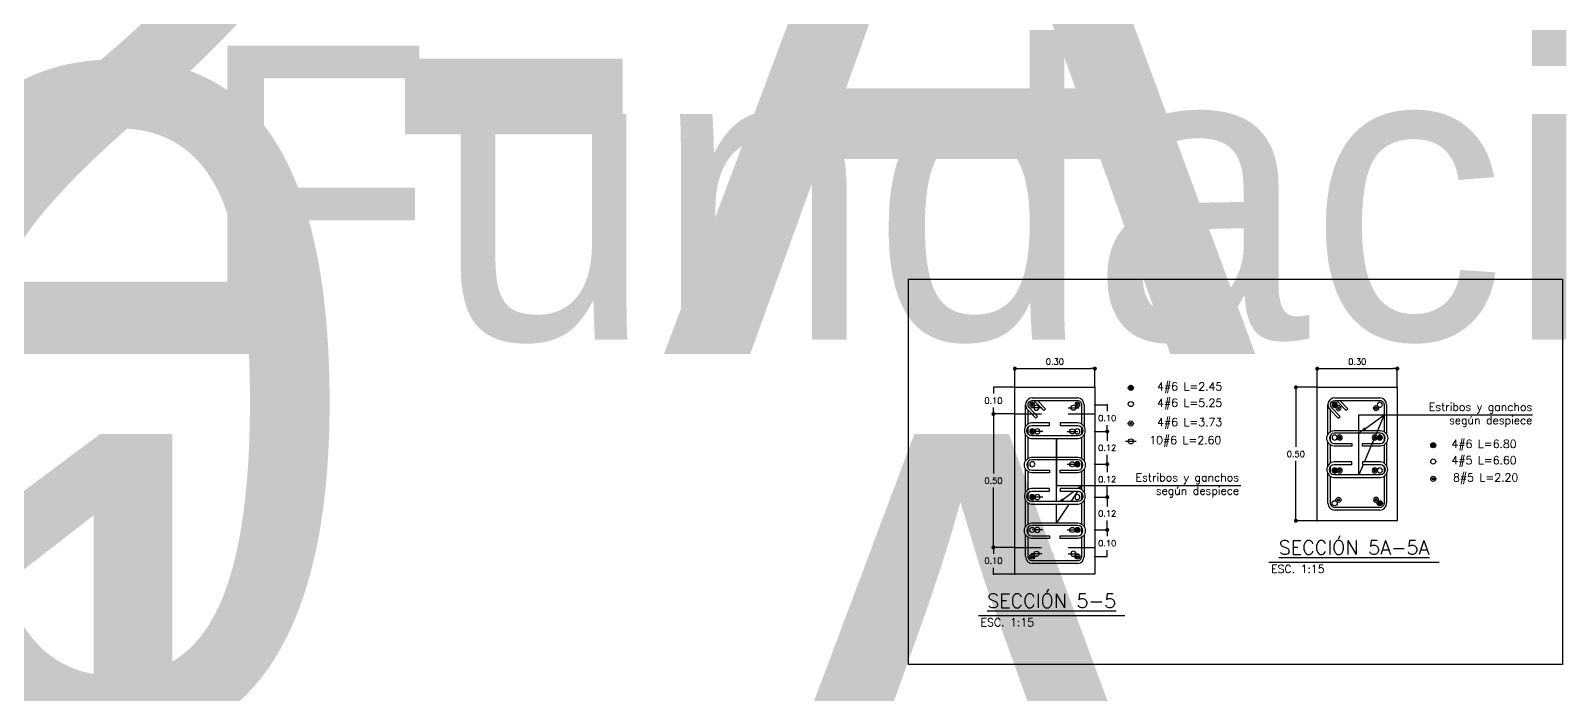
# Model space of a CAD drawing. Header units: millimetres. Extents: x 34 to 103.9, y 11.5 to 37.7.
# Drawn here: x 52.78 to 58.53, y 15.86 to 18.35 of the extents above; entities that cross this region are included whole.
import ezdxf
from ezdxf import colors
from ezdxf.entities.mleader import LeaderData, LeaderLine
from ezdxf.enums import TextEntityAlignment as Align
from ezdxf.math import Vec2, Vec3

# ---------------------------------------------------------------- set-up
doc = ezdxf.new("R2018")
doc.units = ezdxf.units.MM
doc.header["$LTSCALE"] = 0.01
doc.set_wipeout_variables(frame=1)
doc.linetypes.add('DASHED2', pattern=[0.375, 0.25, -0.125])
doc.layers.add('def', color=7, linetype='Continuous', plot=False)
doc.layers.add('FC_HOJA', color=230, linetype='Continuous', plot=False)
for name, color, linetype in [('FC_BORDES', 4, 'Continuous'), ('FC_COTAS', 1, 'Continuous'), ('FC_ESTRIBOS', 3, 'Continuous'), ('FC_GANCHOS', 4, 'Continuous'), ('FC_PROYECCION', 6, 'DASHED2'), ('FC_R-200', 5, 'Continuous'), ('FC_R-80', 11, 'Continuous'), ('FC_REFUERZO 2', 1, 'Continuous')]:
    doc.layers.add(name, color=color, linetype=linetype)
doc.styles.add('FC_TEXT', font='romans.shx', dxfattribs={"height": 0.002})
doc.styles.add('FC_TEXT1', font='romans.shx')
doc.styles.get("Standard").update_dxf_attribs({"font": 'romans.shx'})
doc.dimstyles.new('FC_COTAS', dxfattribs={"dimtxt": 0.0015, "dimasz": 0.001, "dimexe": 0, "dimexo": 0, "dimgap": 0.001, "dimtad": 1, "dimtih": 1, "dimtoh": 1, "dimzin": 0, "dimdsep": 46, "dimtxsty": 'FC_TEXT1', "dimblk": 'DOT', "dimcen": 0.09, "dimclrd": 256, "dimclre": 256, "dimclrt": 256, "dimadec": 0, "dimazin": 0, "dimtfac": 1, "dimtix": 1, "dimtmove": 2, "dimatfit": 3, "dimfxl": 1.002, "dimtolj": 1, "dimtzin": 0, "dimlwd": -1, "dimarcsym": 0})

# ---------------------------------------------------------------- blocks, each defined once
blk = doc.blocks.new('*U17')
at = {"layer": 'FC_R-80', "lineweight": 25, "flags": 104}
blk.add_attdef('N+00.00', text='', height=0.002, dxfattribs=at).set_placement((-0.025333, 0.002821), align=Align.BOTTOM_LEFT)
blk = doc.blocks.new('*U28')
at = {"layer": 'FC_ESTRIBOS'}
for p, q in [((-0.0847, 0), (0.0847, 0)), ((-0.11, -0.3947), (-0.11, -0.0253)), ((0.11, -0.0253), (0.11, -0.3947)), ((0.0847, -0.42), (-0.0847, -0.42))]:
    blk.add_line(p, q, dxfattribs=at)
blk.add_lwpolyline([(-0.0978, -0.0339, -0.595586), (-0.0847, -0.0096), (0.0847, -0.0096, -0.414214), (0.1004, -0.0253), (0.1004, -0.3947, -0.414214), (0.0847, -0.4104), (-0.0847, -0.4104, -0.414214), (-0.1004, -0.3947), (-0.1004, -0.0452)], format="xyb", dxfattribs=at)
for points in [[(-0.1004, -0.0452), (-0.0715, -0.0757), (-0.0645, -0.0691), (-0.0978, -0.0339)], [(-0.0782, -0.0096), (-0.0418, -0.047), (-0.0349, -0.0403), (-0.0648, -0.0096)]]:
    blk.add_lwpolyline(points, dxfattribs=at)
for centre, start, end in [((0.0847, -0.0253), 360, 90), ((-0.0847, -0.0253), 90, 231.6004), ((-0.0847, -0.3947), 180, 270), ((0.0847, -0.3947), 270, 360)]:
    blk.add_arc(centre, 0.0253, start, end, dxfattribs=at)
blk = doc.blocks.new('*U16')
h = blk.add_hatch(color=256)
h.dxf.hatch_style = 1
edge = h.paths.add_edge_path()
edge.add_arc((0, 0), 0.0119, 0, 360, ccw=False)
blk.add_circle((0, 0), 0.0119)
blk = doc.blocks.new('*U20')
blk.add_circle((0, 0), 0.0119)
blk = doc.blocks.new('*U29')
blk.add_wipeout([(0.1047, -0.0294), (0.1728, -0.0294), (0.1769, -0.0285), (0.1804, -0.0274), (0.1838, -0.0258), (0.1869, -0.0237), (0.1897, -0.0213), (0.1923, -0.0186), (0.1944, -0.0156), (0.1962, -0.0123), (0.1975, -0.0089), (0.1984, -0.0053), (0.1988, -0.0016), (0.1988, 0.0021), (0.1983, 0.0058), (0.1973, 0.0094), (0.1959, 0.0128), (0.1941, 0.0161), (0.1919, 0.019), (0.1893, 0.0217), (0.1865, 0.0241), (0.1833, 0.026), (0.1799, 0.0276), (0.1764, 0.0287), (0.1726, 0.0294), (-0.0032, 0.0294), (-0.0071, 0.0287), (-0.0106, 0.0276), (-0.014, 0.026), (-0.0171, 0.0241), (-0.02, 0.0217), (-0.0226, 0.019), (-0.0248, 0.0161), (-0.0266, 0.0128), (-0.028, 0.0094), (-0.029, 0.0058), (-0.0295, 0.0021), (-0.0295, -0.0016), (-0.0291, -0.0053), (-0.0282, -0.0089), (-0.0268, -0.0123), (-0.0251, -0.0156), (-0.0229, -0.0186), (-0.0204, -0.0213), (-0.0176, -0.0237), (-0.0145, -0.0258), (-0.0111, -0.0274), (-0.0076, -0.0285), (-0.004, -0.0293), (-0.0026, -0.0294), (0.0646, -0.0294), (0.0646, -0.0198), (-0.0022, -0.0198), (-0.0027, -0.0197), (-0.0051, -0.0193), (-0.0075, -0.0185), (-0.0098, -0.0174), (-0.0119, -0.016), (-0.0138, -0.0144), (-0.0155, -0.0126), (-0.0169, -0.0105), (-0.0181, -0.0083), (-0.019, -0.006), (-0.0196, -0.0036), (-0.0199, -0.0011), (-0.0199, 0.0014), (-0.0195, 0.0039), (-0.0189, 0.0063), (-0.0179, 0.0086), (-0.0167, 0.0108), (-0.0152, 0.0128), (-0.0135, 0.0146), (-0.0116, 0.0162), (-0.0094, 0.0175), (-0.0072, 0.0186), (-0.0048, 0.0193), (-0.0024, 0.0198), (0.1717, 0.0198), (0.1741, 0.0193), (0.1765, 0.0186), (0.1788, 0.0175), (0.1809, 0.0162), (0.1828, 0.0146), (0.1846, 0.0128), (0.186, 0.0108), (0.1873, 0.0086), (0.1882, 0.0063), (0.1889, 0.0039), (0.1892, 0.0014), (0.1892, -0.0011), (0.1889, -0.0036), (0.1883, -0.006), (0.1874, -0.0083), (0.1862, -0.0105), (0.1848, -0.0126), (0.1831, -0.0144), (0.1812, -0.016), (0.1791, -0.0174), (0.1768, -0.0185), (0.1745, -0.0193), (0.1718, -0.0198), (0.1047, -0.0198)])
blk.add_lwpolyline([(0.1047, -0.0198), (0.1714, -0.0198, 0.900773), (0.1714, 0.0198), (-0.0021, 0.0198, 0.900773), (-0.0021, -0.0198), (0.0646, -0.0198), (0.0646, -0.0294), (-0.0025, -0.0294, -0.917819), (-0.0025, 0.0294), (0.1718, 0.0294), (0.1718, 0.0294, -0.917819), (0.1718, -0.0294), (0.1047, -0.0294)], format="xyb", close=True)
blk = doc.blocks.new('*U33')
at = {"layer": 'FC_R-200', "color": 4, "ltscale": 1.5}
blk.add_lwpolyline([(-0.02127, 0), (0.02127, 0)], dxfattribs=at)
at = {"layer": 'FC_R-200', "ltscale": 1.5, "style": 'FC_TEXT1'}
blk.add_attdef('%%UTÍTULO', text='', height=0.0035, dxfattribs=at).set_placement((0, 0.00366), align=Align.MIDDLE_CENTER)
at = {"layer": 'FC_R-80', "ltscale": 1.5, "style": 'FC_TEXT1'}
blk.add_attdef('ESCALA', text='', height=0.002, dxfattribs=at).set_placement((-0.02074, -0.0017), align=Align.MIDDLE_LEFT)
blk = doc.blocks.new('_Dot')
at = {"color": 0, "linetype": 'ByBlock', "lineweight": -2}
blk.add_line((-0.5, 0), (-1, 0), dxfattribs=at)
at = {"color": 0, "linetype": 'ByBlock', "const_width": 0.5}
blk.add_lwpolyline([(-0.25, 0, 1), (0.25, 0, 1)], format="xyb", close=True, dxfattribs=at)
blk = doc.blocks.new('*D205')
at = {"layer": 'def', "color": 0, "ltscale": 0.6, "transparency": 16777216}
for p in [(57.9074, 17.0848), (57.6074, 17.0147), (57.9074, 17.0147)]:
    blk.add_point(p, dxfattribs=at)
at = {"layer": 'FC_COTAS', "lineweight": -2, "ltscale": 0.6, "transparency": 16777216}
for p, q in [((57.6074, 17.0147), (57.6074, 17.0848)), ((57.9074, 17.0147), (57.9074, 17.0848))]:
    blk.add_line(p, q, dxfattribs=at)
at = {"layer": 'FC_COTAS', "ltscale": 0.6, "transparency": 16777216}
blk.add_line((57.6224, 17.0848), (57.8924, 17.0848), dxfattribs=at)
at = {"layer": 'FC_COTAS', "ltscale": 0.6, "transparency": 16777216, "xscale": 0.015, "yscale": 0.015, "zscale": 0.015, "rotation": 180}
blk.add_blockref('_Dot', (57.6074, 17.0848), dxfattribs=at)
at = {"layer": 'FC_COTAS', "ltscale": 0.6, "transparency": 16777216, "xscale": 0.015, "yscale": 0.015, "zscale": 0.015}
blk.add_blockref('_Dot', (57.9074, 17.0848), dxfattribs=at)
at = {"layer": 'FC_COTAS', "ltscale": 0.6, "transparency": 16777216, "insert": (57.7574, 17.111), "char_height": 0.0225, "attachment_point": 5, "style": 'FC_TEXT1'}
blk.add_mtext('\\A1;0.30', dxfattribs=at)
blk = doc.blocks.new('*D206')
at = {"layer": 'def', "color": 0, "ltscale": 0.6, "transparency": 16777216}
for p in [(57.6074, 17.0147), (57.5271, 16.5147), (57.6074, 16.5147)]:
    blk.add_point(p, dxfattribs=at)
at = {"layer": 'FC_COTAS', "lineweight": -2, "ltscale": 0.6, "transparency": 16777216}
for p, q in [((57.6074, 17.0147), (57.5271, 17.0147)), ((57.6074, 16.5147), (57.5271, 16.5147))]:
    blk.add_line(p, q, dxfattribs=at)
at = {"layer": 'FC_COTAS', "ltscale": 0.6, "transparency": 16777216}
for p, q in [((57.5271, 16.9997), (57.5271, 16.791)), ((57.5271, 16.5297), (57.5271, 16.7385))]:
    blk.add_line(p, q, dxfattribs=at)
at = {"layer": 'FC_COTAS', "ltscale": 0.6, "transparency": 16777216, "xscale": 0.015, "yscale": 0.015, "zscale": 0.015}
for p, rotation in [((57.5271, 17.0147), 90), ((57.5271, 16.5147), 270)]:
    blk.add_blockref('_Dot', p, dxfattribs=dict(at, rotation=rotation))
at = {"layer": 'FC_COTAS', "ltscale": 0.6, "transparency": 16777216, "insert": (57.5271, 16.7647), "char_height": 0.0225, "attachment_point": 5, "style": 'FC_TEXT1'}
blk.add_mtext('\\A1;0.50', dxfattribs=at)
blk = doc.blocks.new('*U35')
at = {"layer": 'FC_ESTRIBOS'}
for p, q in [((-0.0847, 0), (0.0847, 0)), ((-0.11, -0.5947), (-0.11, -0.0253)), ((0.11, -0.0253), (0.11, -0.5947)), ((0.0847, -0.62), (-0.0847, -0.62))]:
    blk.add_line(p, q, dxfattribs=at)
blk.add_lwpolyline([(-0.0978, -0.0339, -0.595586), (-0.0847, -0.0096), (0.0847, -0.0096, -0.414214), (0.1004, -0.0253), (0.1004, -0.5947, -0.414214), (0.0847, -0.6104), (-0.0847, -0.6104, -0.414214), (-0.1004, -0.5947), (-0.1004, -0.0452)], format="xyb", dxfattribs=at)
for points in [[(-0.1004, -0.0452), (-0.0715, -0.0757), (-0.0645, -0.0691), (-0.0978, -0.0339)], [(-0.0782, -0.0096), (-0.0418, -0.047), (-0.0349, -0.0403), (-0.0648, -0.0096)]]:
    blk.add_lwpolyline(points, dxfattribs=at)
for centre, start, end in [((0.0847, -0.0253), 360, 90), ((-0.0847, -0.0253), 90, 231.6004), ((-0.0847, -0.5947), 180, 270), ((0.0847, -0.5947), 270, 360)]:
    blk.add_arc(centre, 0.0253, start, end, dxfattribs=at)
blk = doc.blocks.new('*U34')
at = {"layer": 'FC_R-200', "color": 4, "ltscale": 1.5}
blk.add_lwpolyline([(-0.01829, 0), (0.01829, 0)], dxfattribs=at)
at = {"layer": 'FC_R-200', "ltscale": 1.5, "style": 'FC_TEXT1'}
blk.add_attdef('%%UTÍTULO', text='', height=0.0035, dxfattribs=at).set_placement((0, 0.00366), align=Align.MIDDLE_CENTER)
at = {"layer": 'FC_R-80', "ltscale": 1.5, "style": 'FC_TEXT1'}
blk.add_attdef('ESCALA', text='', height=0.002, dxfattribs=at).set_placement((-0.01777, -0.0017), align=Align.MIDDLE_LEFT)
blk = doc.blocks.new('*D207')
at = {"layer": 'def', "color": 0, "ltscale": 0.6, "transparency": 16777216}
for p in [(56.7736, 17.0848), (56.4736, 17.0147), (56.7736, 17.0147)]:
    blk.add_point(p, dxfattribs=at)
at = {"layer": 'FC_COTAS', "lineweight": -2, "ltscale": 0.6, "transparency": 16777216}
for p, q in [((56.4736, 17.0147), (56.4736, 17.0848)), ((56.7736, 17.0147), (56.7736, 17.0848))]:
    blk.add_line(p, q, dxfattribs=at)
at = {"layer": 'FC_COTAS', "ltscale": 0.6, "transparency": 16777216}
blk.add_line((56.4886, 17.0848), (56.7586, 17.0848), dxfattribs=at)
at = {"layer": 'FC_COTAS', "ltscale": 0.6, "transparency": 16777216, "xscale": 0.015, "yscale": 0.015, "zscale": 0.015, "rotation": 180}
blk.add_blockref('_Dot', (56.4736, 17.0848), dxfattribs=at)
at = {"layer": 'FC_COTAS', "ltscale": 0.6, "transparency": 16777216, "xscale": 0.015, "yscale": 0.015, "zscale": 0.015}
blk.add_blockref('_Dot', (56.7736, 17.0848), dxfattribs=at)
at = {"layer": 'FC_COTAS', "ltscale": 0.6, "transparency": 16777216, "insert": (56.6236, 17.111), "char_height": 0.0225, "attachment_point": 5, "style": 'FC_TEXT1'}
blk.add_mtext('\\A1;0.30', dxfattribs=at)
blk = doc.blocks.new('*D208')
at = {"layer": 'def', "color": 0, "ltscale": 0.6, "transparency": 16777216}
for p in [(56.4736, 17.0147), (56.3934, 16.9147), (56.4736, 16.9147)]:
    blk.add_point(p, dxfattribs=at)
at = {"layer": 'FC_COTAS', "lineweight": -2, "ltscale": 0.6, "transparency": 16777216}
for p, q in [((56.4736, 17.0147), (56.3934, 17.0147)), ((56.4736, 16.9147), (56.3934, 16.9147))]:
    blk.add_line(p, q, dxfattribs=at)
at = {"layer": 'FC_COTAS', "ltscale": 0.6, "transparency": 16777216}
for p, q in [((56.3934, 17.0147), (56.3934, 16.991)), ((56.3934, 16.9147), (56.3934, 16.9385))]:
    blk.add_line(p, q, dxfattribs=at)
at = {"layer": 'FC_COTAS', "ltscale": 0.6, "transparency": 16777216, "insert": (56.3934, 16.9647), "char_height": 0.0225, "attachment_point": 5, "style": 'FC_TEXT1'}
blk.add_mtext('\\A1;0.10', dxfattribs=at)
blk = doc.blocks.new('*U21')
blk.add_line((0.025, 0), (-0.025, 0))
blk.add_circle((0, 0), 0.0119)
blk = doc.blocks.new('*U31')
h = blk.add_hatch(color=256)
h.dxf.hatch_style = 1
edge = h.paths.add_edge_path()
edge.add_arc((0, 0), 0.00516, 0, 360)
for radius in [0.0119, 0.00516]:
    blk.add_circle((0, 0), radius)
blk = doc.blocks.new('*D209')
at = {"layer": 'def', "color": 0, "ltscale": 0.6, "transparency": 16777216}
for p in [(56.4736, 16.9147), (56.3934, 16.4147), (56.4736, 16.4147)]:
    blk.add_point(p, dxfattribs=at)
at = {"layer": 'FC_COTAS', "lineweight": -2, "ltscale": 0.6, "transparency": 16777216}
for p, q in [((56.4736, 16.9147), (56.3934, 16.9147)), ((56.4736, 16.4147), (56.3934, 16.4147))]:
    blk.add_line(p, q, dxfattribs=at)
at = {"layer": 'FC_COTAS', "ltscale": 0.6, "transparency": 16777216}
for p, q in [((56.3934, 16.8997), (56.3934, 16.691)), ((56.3934, 16.4297), (56.3934, 16.6385))]:
    blk.add_line(p, q, dxfattribs=at)
at = {"layer": 'FC_COTAS', "ltscale": 0.6, "transparency": 16777216, "xscale": 0.015, "yscale": 0.015, "zscale": 0.015}
for p, rotation in [((56.3934, 16.9147), 90), ((56.3934, 16.4147), 270)]:
    blk.add_blockref('_Dot', p, dxfattribs=dict(at, rotation=rotation))
at = {"layer": 'FC_COTAS', "ltscale": 0.6, "transparency": 16777216, "insert": (56.3934, 16.6647), "char_height": 0.0225, "attachment_point": 5, "style": 'FC_TEXT1'}
blk.add_mtext('\\A1;0.50', dxfattribs=at)
blk = doc.blocks.new('*D210')
at = {"layer": 'def', "color": 0, "ltscale": 0.6, "transparency": 16777216}
for p in [(56.4736, 16.4147), (56.3934, 16.3147), (56.4736, 16.3147)]:
    blk.add_point(p, dxfattribs=at)
at = {"layer": 'FC_COTAS', "lineweight": -2, "ltscale": 0.6, "transparency": 16777216}
for p, q in [((56.4736, 16.4147), (56.3934, 16.4147)), ((56.4736, 16.3147), (56.3934, 16.3147))]:
    blk.add_line(p, q, dxfattribs=at)
at = {"layer": 'FC_COTAS', "ltscale": 0.6, "transparency": 16777216}
for p, q in [((56.3934, 16.4147), (56.3934, 16.391)), ((56.3934, 16.3147), (56.3934, 16.3385))]:
    blk.add_line(p, q, dxfattribs=at)
at = {"layer": 'FC_COTAS', "ltscale": 0.6, "transparency": 16777216, "insert": (56.3934, 16.3647), "char_height": 0.0225, "attachment_point": 5, "style": 'FC_TEXT1'}
blk.add_mtext('\\A1;0.10', dxfattribs=at)
blk = doc.blocks.new('*D211')
at = {"layer": 'def', "color": 0, "ltscale": 1.5, "transparency": 16777216}
for p in [(56.7736, 16.4801), (56.82, 16.4801), (56.7736, 16.3801)]:
    blk.add_point(p, dxfattribs=at)
at = {"layer": 'FC_COTAS', "lineweight": -2, "ltscale": 1.5, "transparency": 16777216}
for p, q in [((56.7736, 16.4801), (56.82, 16.4801)), ((56.7736, 16.3801), (56.82, 16.3801))]:
    blk.add_line(p, q, dxfattribs=at)
at = {"layer": 'FC_COTAS', "ltscale": 1.5, "transparency": 16777216}
for p, q in [((56.82, 16.4801), (56.82, 16.4563)), ((56.82, 16.3801), (56.82, 16.4038))]:
    blk.add_line(p, q, dxfattribs=at)
at = {"layer": 'FC_COTAS', "ltscale": 1.5, "transparency": 16777216, "insert": (56.82, 16.4301), "char_height": 0.0225, "attachment_point": 5, "style": 'FC_TEXT1'}
blk.add_mtext('\\A1;0.10', dxfattribs=at)
blk = doc.blocks.new('*D212')
at = {"layer": 'def', "color": 0, "ltscale": 1.5, "transparency": 16777216}
for p in [(56.7736, 16.6032), (56.82, 16.6032), (56.7736, 16.4801)]:
    blk.add_point(p, dxfattribs=at)
at = {"layer": 'FC_COTAS', "lineweight": -2, "ltscale": 1.5, "transparency": 16777216}
for p, q in [((56.7736, 16.6032), (56.82, 16.6032)), ((56.7736, 16.4801), (56.82, 16.4801))]:
    blk.add_line(p, q, dxfattribs=at)
at = {"layer": 'FC_COTAS', "ltscale": 1.5, "transparency": 16777216}
for p, q in [((56.82, 16.5882), (56.82, 16.5679)), ((56.82, 16.4951), (56.82, 16.5154))]:
    blk.add_line(p, q, dxfattribs=at)
at = {"layer": 'FC_COTAS', "ltscale": 1.5, "transparency": 16777216, "xscale": 0.015, "yscale": 0.015, "zscale": 0.015}
for p, rotation in [((56.82, 16.6032), 90), ((56.82, 16.4801), 270)]:
    blk.add_blockref('_Dot', p, dxfattribs=dict(at, rotation=rotation))
at = {"layer": 'FC_COTAS', "ltscale": 1.5, "transparency": 16777216, "insert": (56.82, 16.5416), "char_height": 0.0225, "attachment_point": 5, "style": 'FC_TEXT1'}
blk.add_mtext('\\A1;0.12', dxfattribs=at)
blk = doc.blocks.new('*D213')
at = {"layer": 'def', "color": 0, "ltscale": 1.5, "transparency": 16777216}
for p in [(56.7736, 16.7263), (56.82, 16.7263), (56.7736, 16.6032)]:
    blk.add_point(p, dxfattribs=at)
at = {"layer": 'FC_COTAS', "lineweight": -2, "ltscale": 1.5, "transparency": 16777216}
for p, q in [((56.7736, 16.7263), (56.82, 16.7263)), ((56.7736, 16.6032), (56.82, 16.6032))]:
    blk.add_line(p, q, dxfattribs=at)
at = {"layer": 'FC_COTAS', "ltscale": 1.5, "transparency": 16777216}
for p, q in [((56.82, 16.7113), (56.82, 16.6961)), ((56.82, 16.6182), (56.82, 16.6436))]:
    blk.add_line(p, q, dxfattribs=at)
at = {"layer": 'FC_COTAS', "ltscale": 1.5, "transparency": 16777216, "xscale": 0.015, "yscale": 0.015, "zscale": 0.015}
for p, rotation in [((56.82, 16.7263), 90), ((56.82, 16.6032), 270)]:
    blk.add_blockref('_Dot', p, dxfattribs=dict(at, rotation=rotation))
at = {"layer": 'FC_COTAS', "ltscale": 1.5, "transparency": 16777216, "insert": (56.82, 16.6699), "char_height": 0.0225, "attachment_point": 5, "style": 'FC_TEXT1'}
blk.add_mtext('\\A1;0.12', dxfattribs=at)
blk = doc.blocks.new('*D214')
at = {"layer": 'def', "color": 0, "ltscale": 1.5, "transparency": 16777216}
for p in [(56.7736, 16.8494), (56.82, 16.8494), (56.7736, 16.7263)]:
    blk.add_point(p, dxfattribs=at)
at = {"layer": 'FC_COTAS', "lineweight": -2, "ltscale": 1.5, "transparency": 16777216}
for p, q in [((56.7736, 16.8494), (56.82, 16.8494)), ((56.7736, 16.7263), (56.82, 16.7263))]:
    blk.add_line(p, q, dxfattribs=at)
at = {"layer": 'FC_COTAS', "ltscale": 1.5, "transparency": 16777216}
for p, q in [((56.82, 16.8344), (56.82, 16.8141)), ((56.82, 16.7413), (56.82, 16.7616))]:
    blk.add_line(p, q, dxfattribs=at)
at = {"layer": 'FC_COTAS', "ltscale": 1.5, "transparency": 16777216, "xscale": 0.015, "yscale": 0.015, "zscale": 0.015}
for p, rotation in [((56.82, 16.8494), 90), ((56.82, 16.7263), 270)]:
    blk.add_blockref('_Dot', p, dxfattribs=dict(at, rotation=rotation))
at = {"layer": 'FC_COTAS', "ltscale": 1.5, "transparency": 16777216, "insert": (56.82, 16.7878), "char_height": 0.0225, "attachment_point": 5, "style": 'FC_TEXT1'}
blk.add_mtext('\\A1;0.12', dxfattribs=at)
blk = doc.blocks.new('*D215')
at = {"layer": 'def', "color": 0, "ltscale": 1.5, "transparency": 16777216}
for p in [(56.7736, 16.9494), (56.82, 16.9494), (56.7736, 16.8494)]:
    blk.add_point(p, dxfattribs=at)
at = {"layer": 'FC_COTAS', "lineweight": -2, "ltscale": 1.5, "transparency": 16777216}
for p, q in [((56.7736, 16.9494), (56.82, 16.9494)), ((56.7736, 16.8494), (56.82, 16.8494))]:
    blk.add_line(p, q, dxfattribs=at)
at = {"layer": 'FC_COTAS', "ltscale": 1.5, "transparency": 16777216}
for p, q in [((56.82, 16.9494), (56.82, 16.9256)), ((56.82, 16.8494), (56.82, 16.8731))]:
    blk.add_line(p, q, dxfattribs=at)
at = {"layer": 'FC_COTAS', "ltscale": 1.5, "transparency": 16777216, "insert": (56.82, 16.8994), "char_height": 0.0225, "attachment_point": 5, "style": 'FC_TEXT1'}
blk.add_mtext('\\A1;0.10', dxfattribs=at)
blk = doc.blocks.new('*U23')
at = {"layer": 'FC_R-80', "lineweight": 25, "flags": 104}
blk.add_attdef('N+00.00', text='', height=0.002, dxfattribs=at).set_placement((-0.025333, 0.002821), align=Align.BOTTOM_LEFT)
blk = doc.blocks.new('*U24')
at = {"layer": 'FC_R-80', "lineweight": 25, "flags": 104}
blk.add_attdef('N+00.00', text='', height=0.002, dxfattribs=at).set_placement((-0.025333, 0.002821), align=Align.BOTTOM_LEFT)

msp = doc.modelspace()

# ---------------------------------------------------------------- linework, layer by layer
at = {"layer": 'FC_BORDES', "color": 4, "ltscale": 0.9}
for points in [[(56.4736, 17.0147), (56.7736, 17.0147), (56.7736, 16.3147), (56.4736, 16.3147)], [(57.6074, 17.0147), (57.9074, 17.0147), (57.9074, 16.5147), (57.6074, 16.5147)]]:
    msp.add_lwpolyline(points, close=True, dxfattribs=at)
at = {"layer": 'FC_PROYECCION', "ltscale": 0.6}
for p, q in [((56.4736, 16.9147), (56.7736, 16.9147)), ((56.4736, 16.4147), (56.7736, 16.4147))]:
    msp.add_line(p, q, dxfattribs=at)

# ---------------------------------------------------------------- block references
at = {"layer": 'FC_COTAS'}
ref = msp.add_blockref('*U24', (45.9011, 23.5957), dxfattribs=dict(at, xscale=75, yscale=75, zscale=75))
lines = msp.add_mtext('N+2.80\\PLosa 2-A', dxfattribs={"layer": 'FC_R-80', "lineweight": 25, "insert": (44.0011, 23.8073), "char_height": 2.5, "attachment_point": 1})
ref.add_attrib('N+00.00', '', (44.0011, 23.8073), dxfattribs={"flags": 104}).embed_mtext(lines)
ref = msp.add_blockref('*U17', (55.3007, 19.9201), dxfattribs=dict(at, xscale=75, yscale=75, zscale=75))
lines = msp.add_mtext('N-1.40\\PFundación', dxfattribs={"layer": 'FC_R-80', "lineweight": 25, "insert": (53.4007, 20.1316), "char_height": 1.1015, "attachment_point": 1})
ref.add_attrib('N+00.00', '', (53.4007, 20.1316), dxfattribs={"flags": 104}).embed_mtext(lines)
at = {"layer": 'FC_ESTRIBOS'}
for name, p in [('*U35', (56.6236, 16.9747)), ('*U28', (57.7574, 16.9747))]:
    msp.add_blockref(name, p, dxfattribs=at)
at = {"layer": 'FC_R-200', "xscale": 15, "yscale": 15, "zscale": 15}
for name, p, values in [('*U33', (57.7454, 16.3591), {'%%UTÍTULO': '%%USECCIÓN 5A-5A', 'ESCALA': 'ESC. 1:15'}), ('*U34', (56.6117, 16.1591), {'%%UTÍTULO': '%%USECCIÓN 5-5', 'ESCALA': 'ESC. 1:15'})]:
    msp.add_blockref(name, p, dxfattribs=at).add_auto_attribs(values)
at = {"layer": 'FC_REFUERZO 2', "ltscale": 0.9, "yscale": 0.8, "zscale": 0.8}
for name, p, xscale in [('*U16', (56.9085, 17.0129), 0.8), ('*U20', (56.9085, 16.9518), 0.8), ('*U31', (56.9085, 16.8792), 0.8), ('*U21', (56.9085, 16.8118), 0.8), ('*U16', (58.0422, 16.7976), 0.8), ('*U20', (58.0422, 16.7365), 0.8), ('*U31', (58.0422, 16.6716), 0.8), ('*U20', (57.6727, 16.5801), 0.8), ('*U31', (57.687, 16.5929), 0.8), ('*U31', (57.8277, 16.5929), -0.8), ('*U16', (57.842, 16.5801), 0.8), ('*U20', (56.539, 16.4801), 0.8), ('*U16', (56.7083, 16.4801), 0.8), ('*U31', (56.539, 16.3801), 0.8), ('*U21', (56.5543, 16.391), 0.8), ('*U21', (56.693, 16.391), -0.8), ('*U31', (56.7083, 16.3801), 0.8)]:
    msp.add_blockref(name, p, dxfattribs=dict(at, xscale=xscale))
at = {"layer": 'FC_REFUERZO 2', "ltscale": 0.9, "yscale": 0.8, "zscale": 0.8, "rotation": 180}
for name, p, xscale in [('*U31', (56.539, 16.9494), -0.8), ('*U31', (56.7083, 16.9494), -0.8), ('*U16', (57.6727, 16.9494), -0.8), ('*U20', (57.842, 16.9494), -0.8), ('*U21', (56.5543, 16.9384), -0.8), ('*U21', (56.693, 16.9384), 0.8), ('*U31', (57.687, 16.9365), -0.8), ('*U31', (57.8277, 16.9365), 0.8), ('*U16', (56.539, 16.8494), -0.8), ('*U20', (56.7083, 16.8494), -0.8), ('*U16', (57.6727, 16.7032), -0.8), ('*U20', (57.842, 16.7032), -0.8), ('*U16', (56.539, 16.6032), -0.8), ('*U20', (56.7083, 16.6032), -0.8)]:
    msp.add_blockref(name, p, dxfattribs=dict(at, xscale=xscale))

# ---------------------------------------------------------------- texts
at = {"layer": 'FC_R-80', "char_height": 0.03, "attachment_point": 6, "style": 'FC_TEXT'}
for s, insert, width in [('4#6 L=2.45', (57.2514, 17.0129), 0.274586), ('4#6 L=5.25', (57.2514, 16.9518), 0.274586), ('Estribos y ganchos según despiece', (58.4137, 16.9114), 0.510185), ('4#6 L=3.73', (57.2514, 16.8792), 0.274586), ('10#6 L=2.60', (57.2478, 16.8118), 0.308314), ('4#6 L=6.80', (58.355, 16.7976), 0.274586), ('4#5 L=6.60', (58.355, 16.7365), 0.274586), ('Estribos y ganchos según despiece', (57.3144, 16.6471), 0.510185), ('8#5 L=2.20', (58.3609, 16.6716), 0.274586)]:
    msp.add_mtext(s, dxfattribs=dict(at, insert=insert, width=width))

# ---------------------------------------------------------------- dimensions: what is measured, and where the dimension line sits
at = {"layer": 'FC_COTAS', "ltscale": 0.6}
for base, p1, p2, picture, middle in [((56.7736, 17.0848), (56.4736, 17.0147), (56.7736, 17.0147), '*D207', (56.6236, 17.111)), ((57.9074, 17.0848), (57.6074, 17.0147), (57.9074, 17.0147), '*D205', (57.7574, 17.111))]:
    dim = msp.add_linear_dim(base=base, p1=p1, p2=p2, dimstyle='FC_COTAS', override={"dimscale": 0, "dimtix": 1, "dimtofl": 1, "dimtmove": 2, "dimatfit": 3}, dxfattribs=at)
    dim.commit()
    dim.dimension.update_dxf_attribs({"geometry": picture, "text_midpoint": middle})
for base, p1, p2, picture, middle in [((56.3934, 16.9147), (56.4736, 17.0147), (56.4736, 16.9147), '*D208', (56.3934, 16.9647)), ((57.5271, 16.5147), (57.6074, 17.0147), (57.6074, 16.5147), '*D206', (57.5271, 16.7647)), ((56.3934, 16.4147), (56.4736, 16.9147), (56.4736, 16.4147), '*D209', (56.3934, 16.6647)), ((56.3934, 16.3147), (56.4736, 16.4147), (56.4736, 16.3147), '*D210', (56.3934, 16.3647))]:
    dim = msp.add_linear_dim(base=base, p1=p1, p2=p2, angle=90, dimstyle='FC_COTAS', override={"dimscale": 0, "dimtix": 1, "dimtofl": 1, "dimtmove": 2, "dimatfit": 3}, dxfattribs=at)
    dim.commit()
    dim.dimension.update_dxf_attribs({"geometry": picture, "text_midpoint": middle})
at = {"layer": 'FC_COTAS', "ltscale": 1.5}
for base, p1, p2, picture, middle in [((56.82, 16.9494), (56.7736, 16.8494), (56.7736, 16.9494), '*D215', (56.82, 16.8994)), ((56.82, 16.8494), (56.7736, 16.7263), (56.7736, 16.8494), '*D214', (56.82, 16.7878)), ((56.82, 16.6032), (56.7736, 16.4801), (56.7736, 16.6032), '*D212', (56.82, 16.5416)), ((56.82, 16.4801), (56.7736, 16.3801), (56.7736, 16.4801), '*D211', (56.82, 16.4301))]:
    dim = msp.add_linear_dim(base=base, p1=p1, p2=p2, angle=90, dimstyle='FC_COTAS', override={"dimscale": 0, "dimtix": 1, "dimtofl": 1, "dimtmove": 2, "dimatfit": 3}, dxfattribs=at)
    dim.commit()
    dim.dimension.update_dxf_attribs({"geometry": picture, "text_midpoint": middle})
dim = msp.add_linear_dim(base=(56.82, 16.7263), p1=(56.7736, 16.6032), p2=(56.7736, 16.7263), angle=90, dimstyle='FC_COTAS', override={"dimscale": 0, "dimtix": 1, "dimtofl": 1, "dimtmove": 2, "dimatfit": 3}, dxfattribs=at)
dim.commit()
dim.dimension.update_dxf_attribs({"geometry": '*D213', "text_midpoint": (56.82, 16.6699), "dimtype": 128})

# ---------------------------------------------------------------- next in the draw order: block references
at = {"layer": 'FC_GANCHOS', "ltscale": 0.9}
for p in [(57.6727, 16.8235), (56.539, 16.7235)]:
    msp.add_blockref('*U29', p, dxfattribs=at)

# ---------------------------------------------------------------- next in the draw order: block references
at = {"layer": 'FC_REFUERZO 2', "ltscale": 0.9, "yscale": 0.8, "zscale": 0.8, "rotation": 180}
for name, p, xscale in [('*U20', (57.6727, 16.8263), -0.8), ('*U31', (57.6918, 16.8263), -0.8), ('*U31', (57.8229, 16.8263), -0.8), ('*U16', (57.842, 16.8263), -0.8), ('*U20', (56.539, 16.7263), -0.8), ('*U21', (56.6892, 16.7263), 0.8), ('*U16', (56.7083, 16.7263), -0.8)]:
    msp.add_blockref(name, p, dxfattribs=dict(at, xscale=xscale))

# ---------------------------------------------------------------- next in the draw order: leaders
at = {"layer": 'FC_COTAS', "ltscale": 0.6}
ml = msp.add_multileader_mtext('Standard', dxfattribs=at)
ml.set_content('', color=11, style='FC_TEXT1')
ml.set_leader_properties()
ml.build(insert=Vec2(0, 0))
ml.multileader.update_dxf_attribs({"text_left_attachment_type": 6, "text_right_attachment_type": 6, "dogleg_length": 0.008, "arrow_head_size": 0.03, "scale": 15})
ctx = ml.context
ctx.base_point, ctx.scale, ctx.char_height, ctx.arrow_head_size, ctx.landing_gap_size, ctx.plane_origin = Vec3(58.399, 16.9114), 15, 0.03, 0.03, 0.015, Vec3(57.7858, 16.9214)
ctx.left_attachment, ctx.right_attachment = 6, 6
notes = []
notes.append((ctx, [(0, (1, 1, 0), (57.7635, 16.9114), (1, 0), 0.6354, [(0, [(57.7635, 16.8432), (57.8578, 16.9114), (57.7635, 16.6862)], 0, [])])]))
ctx.mtext.insert, ctx.mtext.flow_direction = Vec3(58.414, 16.9414), 5
ml = msp.add_multileader_mtext('Standard', dxfattribs=at)
ml.set_content('', color=11, style='FC_TEXT1')
ml.set_leader_properties()
ml.build(insert=Vec2(0, 0))
ml.multileader.update_dxf_attribs({"text_left_attachment_type": 6, "text_right_attachment_type": 6, "dogleg_length": 0.008, "arrow_head_size": 0.03, "scale": 15})
ctx = ml.context
ctx.base_point, ctx.scale, ctx.char_height, ctx.arrow_head_size, ctx.landing_gap_size, ctx.plane_origin = Vec3(57.3061, 16.6471), 15, 0.03, 0.03, 0.015, Vec3(56.6521, 16.6608)
ctx.left_attachment, ctx.right_attachment = 6, 6
notes.append((ctx, [(0, (1, 1, 0), (56.6298, 16.6471), (1, 0), 0.6763, [(4, [(56.6298, 16.5766), (56.724, 16.6471), (56.6298, 16.5066), (56.6298, 16.7432), (56.6298, 16.8228)], 0, [])])]))
ctx.mtext.insert, ctx.mtext.flow_direction = Vec3(57.3211, 16.6771), 5
for ctx, leaders in notes:
    for number, flags, end, landing, length, lines in leaders:
        leader = LeaderData()
        leader.index, (leader.has_last_leader_line, leader.has_dogleg_vector, leader.attachment_direction) = number, flags
        leader.last_leader_point, leader.dogleg_vector, leader.dogleg_length = Vec3(end), Vec3(landing), length
        for number, points, colour, breaks in lines:
            line = LeaderLine()
            line.index, line.vertices, line.color, line.breaks = number, Vec3.list(points), colors.encode_raw_color(colour), breaks
            leader.lines.append(line)
        ctx.leaders.append(leader)

# ---------------------------------------------------------------- next in the draw order: block references
at = {"layer": 'FC_GANCHOS', "ltscale": 0.9, "xscale": -1, "rotation": 180}
for p in [(56.539, 16.8522), (57.6727, 16.706), (56.539, 16.606)]:
    msp.add_blockref('*U29', p, dxfattribs=at)
at = {"layer": 'FC_GANCHOS', "ltscale": 0.9}
msp.add_blockref('*U29', (56.539, 16.4772), dxfattribs=at)

# ---------------------------------------------------------------- next in the draw order: linework, layer by layer
at = {"layer": 'FC_HOJA', "ltscale": 0.6}
msp.add_lwpolyline([(56.0745, 17.4201), (58.5269, 17.4201), (58.5269, 15.9753), (56.0745, 15.9753)], close=True, dxfattribs=at)

# ---------------------------------------------------------------- next in the draw order: block references
at = {"layer": 'FC_COTAS'}
ref = msp.add_blockref('*U23', (45.9011, 20.7957), dxfattribs=dict(at, xscale=75, yscale=75, zscale=75))
lines = msp.add_mtext('N+0.00\\PLosa 1-A', dxfattribs={"layer": 'FC_R-80', "lineweight": 25, "insert": (44.0011, 21.0073), "char_height": 2.5, "attachment_point": 1})
ref.add_attrib('N+00.00', '', (44.0011, 21.0073), dxfattribs={"flags": 104}).embed_mtext(lines)
ref = msp.add_blockref('*U17', (45.9011, 17.9957), dxfattribs=dict(at, xscale=75, yscale=75, zscale=75))
lines = msp.add_mtext('N-2.80\\PFundación', dxfattribs={"layer": 'FC_R-80', "lineweight": 25, "insert": (44.0011, 18.2073), "char_height": 2.5, "attachment_point": 1})
ref.add_attrib('N+00.00', '', (44.0011, 18.2073), dxfattribs={"flags": 104}).embed_mtext(lines)
at = {"layer": 'FC_REFUERZO 2', "ltscale": 0.9, "yscale": 0.8, "zscale": 0.8, "rotation": 180}
for name, p, xscale in [('*U21', (56.5581, 16.8494), -0.8), ('*U21', (56.6892, 16.8494), 0.8), ('*U31', (57.6918, 16.7032), -0.8), ('*U31', (57.8229, 16.7032), -0.8), ('*U21', (56.5581, 16.6032), -0.8), ('*U21', (56.5581, 16.4801), -0.8), ('*U21', (56.6892, 16.4801), 0.8)]:
    msp.add_blockref(name, p, dxfattribs=dict(at, xscale=xscale))

doc.saveas('drawing.dxf')
